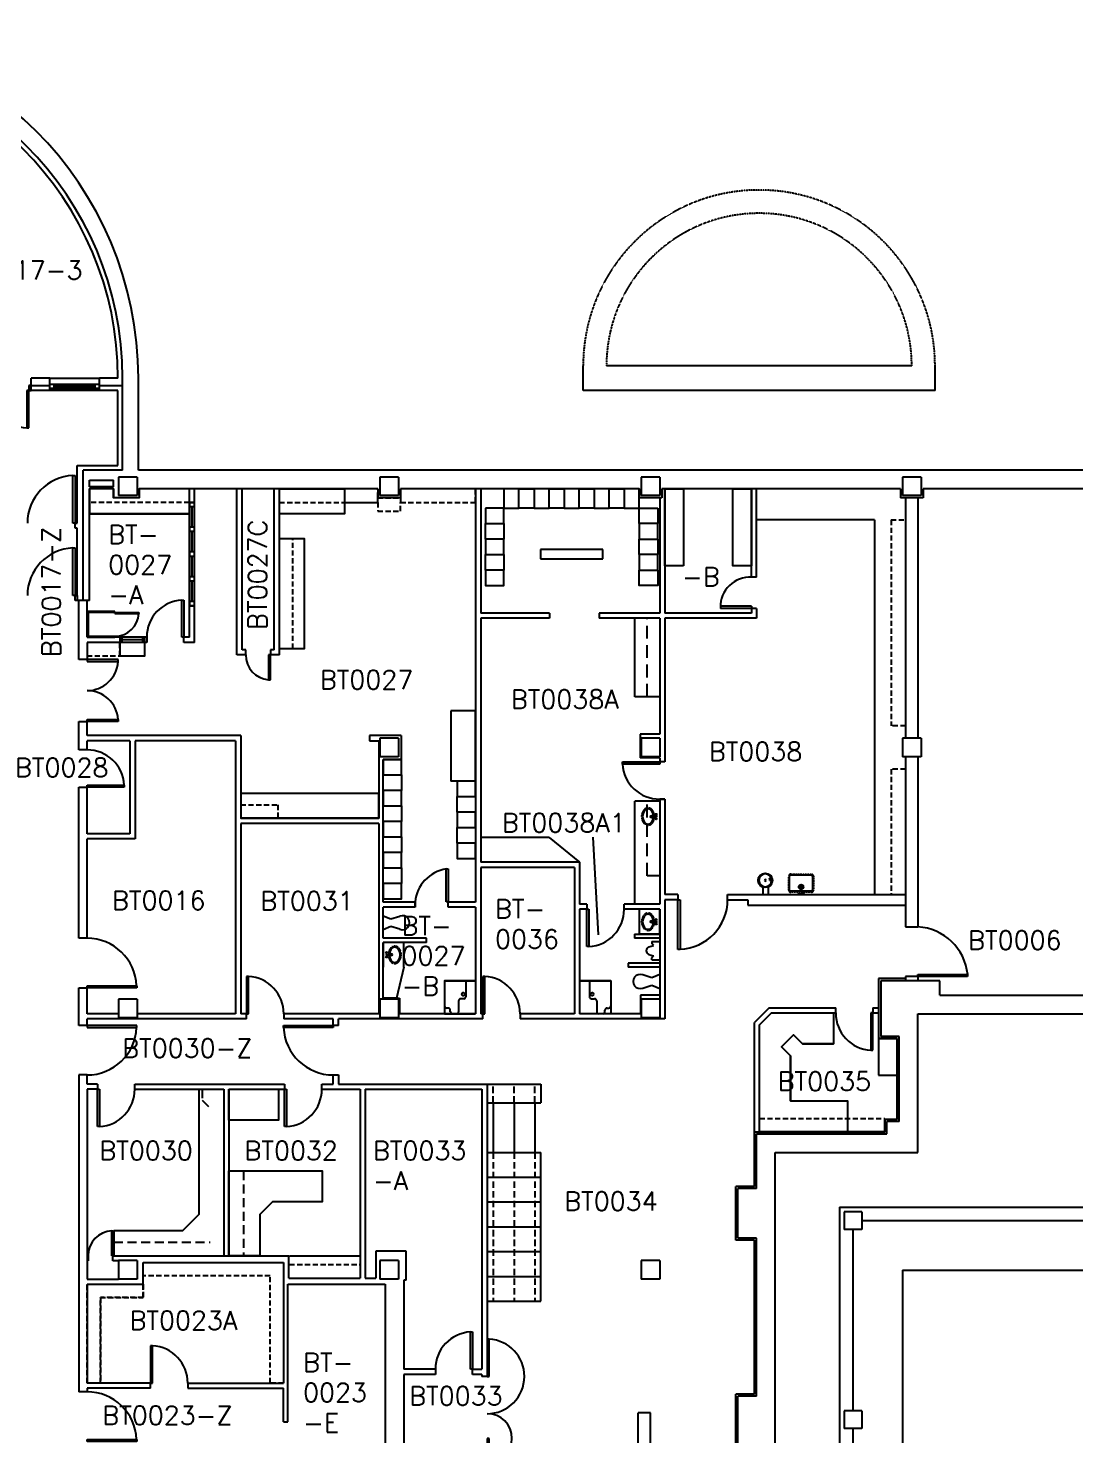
# Model space of a CAD drawing. Extents: x 2736 to 7299, y 18111 to 20264.
# Drawn here: x 5249 to 6261, y 18903 to 20264 of the extents above; entities that cross this region are included whole.
import ezdxf
from ezdxf.enums import TextEntityAlignment as Align

# ---------------------------------------------------------------- set-up
doc = ezdxf.new("R2010")
doc.units = 0
doc.header["$MEASUREMENT"] = 0
doc.linetypes.add('HIDDEN', pattern=[0.375, 0.25, -0.125])
doc.layers.get('0').update_dxf_attribs({"linetype": 'CONTINUOUS'})
for name, color, linetype in [('ARDOOR', 7, 'CONTINUOUS'), ('ARROOMNO', 4, 'CONTINUOUS'), ('ARWALL', 7, 'CONTINUOUS'), ('ARWINDOW', 7, 'CONTINUOUS'), ('COL', 14, 'CONTINUOUS'), ('EQUIP', 30, 'CONTINUOUS'), ('EXDOOR', 8, 'CONTINUOUS'), ('EXWALL', 8, 'CONTINUOUS'), ('MILL', 1, 'CONTINUOUS'), ('MPFIXTURE', 3, 'CONTINUOUS')]:
    doc.layers.add(name, color=color, linetype=linetype)
doc.styles.add('ROMANS', font='romans.shx', dxfattribs={"height": 18})

# ---------------------------------------------------------------- blocks, each defined once
blk = doc.blocks.new('COL2')
for p, q in [((-0.5, -0.5), (-0.5, 0.5)), ((-0.5, 0.5), (0.5, 0.5)), ((0.5, -0.5), (0.5, 0.5)), ((-0.5, -0.5), (0.5, -0.5))]:
    blk.add_line(p, q)
blk = doc.blocks.new('A$C65460253')
at = {"layer": 'ARDOOR'}
for p, q in [((2, 72), (0, 72)), ((0, 72), (0, 36)), ((2, 72), (0, 72)), ((0, 72), (0, 36)), ((2, 36), (2, 72)), ((0, 36), (2, 36))]:
    blk.add_line(p, q, dxfattribs=at)
for centre, start, end in [((0, 36.1), 359.9115, 86.8153), ((0, 36), 270, 0)]:
    blk.add_arc(centre, 36, start, end, dxfattribs=at)
blk = doc.blocks.new('A$C5D013421')
at = {"layer": 'ARDOOR'}
for p, q in [((0, 24), (0, 0)), ((2, 24), (0, 24)), ((0, 24), (0, 0)), ((2, 0), (2, 24)), ((0, 0), (2, 0)), ((0, 0), (2, 0))]:
    blk.add_line(p, q, dxfattribs=at)
for centre, start, end in [((0, 24), 0, 90), ((0, 23.9), 274.7798, 0.1993)]:
    blk.add_arc(centre, 24, start, end, dxfattribs=at)
blk = doc.blocks.new('A$C366807C2')
at = {"layer": 'EXDOOR'}
for p, q in [((44, 46), (46, 46)), ((44, 0), (44, 46)), ((46, 46), (46, 0)), ((46, 0), (44, 0))]:
    blk.add_line(p, q, dxfattribs=at)
blk.add_arc((46, 0), 46, 92.4919, 180.0542, dxfattribs=at)
blk = doc.blocks.new('A$C6A6C30FD')
at = {"layer": 'EXDOOR'}
for p, q in [((44, 46), (46, 46)), ((44, 0), (44, 46)), ((46, 46), (46, 0)), ((46, 0), (44, 0))]:
    blk.add_line(p, q, dxfattribs=at)
blk.add_arc((46, 0), 46, 92.4919, 180.0542, dxfattribs=at)
blk = doc.blocks.new('A$C3A755600')
at = {"layer": 'EXDOOR'}
for p, q in [((36, 36), (34, 36)), ((34, 36), (34, 0)), ((36, 0), (36, 36)), ((34, 0), (36, 0))]:
    blk.add_line(p, q, dxfattribs=at)
blk.add_arc((36, 35.9), 36, 179.9115, 266.8153, dxfattribs=at)
blk = doc.blocks.new('A$C14396BC9')
at = {"layer": 'ARDOOR'}
for p, q in [((0, 2), (48, 2)), ((0, 0), (0, 2)), ((48, 2), (48, 0)), ((48, 0), (0, 0))]:
    blk.add_line(p, q, dxfattribs=at)
blk.add_arc((0, 0), 48, 2.388, 90.0498, dxfattribs=at)
blk = doc.blocks.new('A$C31FD6427')
at = {"layer": 'ARDOOR'}
for p, q in [((2, 36), (0, 36)), ((0, 36), (0, 0)), ((2, 0), (2, 36)), ((0, 0), (2, 0))]:
    blk.add_line(p, q, dxfattribs=at)
blk.add_arc((0, 0.1), 36, 359.9115, 86.8153, dxfattribs=at)
blk = doc.blocks.new('A$C3D0D2B1B')
at = {"layer": 'ARDOOR'}
for p, q in [((34, 0), (34, 36)), ((34, 36), (36, 36)), ((36, 36), (36, 0)), ((36, 0), (34, 0))]:
    blk.add_line(p, q, dxfattribs=at)
blk.add_arc((36, 0.1), 36, 93.1847, 180.0885, dxfattribs=at)
blk = doc.blocks.new('A$C61DD3940')
at = {"layer": 'ARDOOR'}
for p, q in [((23, 0), (23, 24)), ((23, 24), (24, 24)), ((24, 24), (24, 0)), ((24, 0), (23, 0))]:
    blk.add_line(p, q, dxfattribs=at)
blk.add_arc((24, 0), 24, 92.388, 180.0498, dxfattribs=at)
blk = doc.blocks.new('A$C04CB1F00')
at = {"layer": 'ARDOOR'}
for p, q in [((0, 36), (2, 36)), ((0, 0), (0, 36)), ((2, 36), (2, 0)), ((2, 0), (0, 0))]:
    blk.add_line(p, q, dxfattribs=at)
blk.add_arc((0, 35.9), 36, 273.1847, 0.0885, dxfattribs=at)
blk = doc.blocks.new('A$C44137B34')
at = {"layer": 'ARDOOR'}
for p, q in [((0, 36), (2, 36)), ((0, 0), (0, 36)), ((2, 36), (2, 0)), ((2, 0), (0, 0))]:
    blk.add_line(p, q, dxfattribs=at)
blk.add_arc((0, 35.9), 36, 273.1847, 0.0885, dxfattribs=at)
blk = doc.blocks.new('A$C195937D8')
at = {"layer": 'ARDOOR'}
for p, q in [((48, 48), (0, 48)), ((0, 48), (0, 46)), ((0, 46), (48, 46)), ((48, 46), (48, 48))]:
    blk.add_line(p, q, dxfattribs=at)
blk.add_arc((0, 48), 48, 269.9502, 357.612, dxfattribs=at)
blk = doc.blocks.new('A$C0336393B')
at = {"layer": 'ARDOOR'}
for p, q in [((0, 46), (0, 48)), ((0, 48), (48, 48)), ((48, 46), (0, 46)), ((48, 48), (48, 46))]:
    blk.add_line(p, q, dxfattribs=at)
blk.add_arc((48, 48), 48, 182.388, 270.0498, dxfattribs=at)
blk = doc.blocks.new('A$C68C35797')
at = {"layer": 'ARDOOR'}
for p, q in [((2, 36), (0, 36)), ((0, 36), (0, 0)), ((2, 0), (2, 36)), ((0, 0), (2, 0))]:
    blk.add_line(p, q, dxfattribs=at)
blk.add_arc((0, 0.1), 36, 359.9115, 86.8153, dxfattribs=at)
blk = doc.blocks.new('A$C7C473E5E')
at = {"layer": 'ARDOOR'}
for p, q in [((0, 2), (48, 2)), ((0, 0), (0, 2)), ((48, 2), (48, 0)), ((48, 0), (0, 0))]:
    blk.add_line(p, q, dxfattribs=at)
blk.add_arc((0, 0), 48, 2.388, 90.0498, dxfattribs=at)
blk = doc.blocks.new('A$C1C9135C6')
at = {"layer": 'ARDOOR'}
for p, q in [((2, 36), (0, 36)), ((0, 36), (0, 0)), ((2, 0), (2, 36)), ((0, 0), (2, 0))]:
    blk.add_line(p, q, dxfattribs=at)
blk.add_arc((0, 0.1), 36, 359.9115, 86.8153, dxfattribs=at)
blk = doc.blocks.new('A$C2B31327D')
at = {"layer": 'ARDOOR'}
for p, q in [((30, 0), (30, 32)), ((30, 32), (32, 32)), ((32, 32), (32, 0)), ((32, 0), (30, 0))]:
    blk.add_line(p, q, dxfattribs=at)
blk.add_arc((35.8, -3.5), 36, 99.3149, 174.3803, dxfattribs=at)
blk = doc.blocks.new('A$C25DC302A')
at = {"layer": 'ARDOOR'}
for p, q in [((0, 36), (2, 36)), ((0, 0), (0, 36)), ((2, 36), (2, 0)), ((2, 0), (0, 0))]:
    blk.add_line(p, q, dxfattribs=at)
blk.add_arc((0, 35.9), 36, 273.1847, 0.0885, dxfattribs=at)
blk = doc.blocks.new('A$C237514A5')
at = {"layer": 'ARDOOR'}
for p, q in [((0, 48), (2, 48)), ((0, 0), (0, 48)), ((2, 48), (2, 0)), ((2, 0), (0, 0))]:
    blk.add_line(p, q, dxfattribs=at)
blk.add_arc((0, 48), 48, 272.388, 0.0498, dxfattribs=at)
blk = doc.blocks.new('A$C1ACE0A54')
at = {"layer": 'ARDOOR'}
for p, q in [((30, 2), (0, 2)), ((0, 2), (0, 0)), ((30, 2), (30, 0)), ((30, 0), (0, 0))]:
    blk.add_line(p, q, dxfattribs=at)
blk.add_arc((28.7, 1.5), 28.7, 87.4635, 180.9971, dxfattribs=at)
blk = doc.blocks.new('A$C482E7210')
at = {"layer": 'ARDOOR'}
for p, q in [((36, 36), (34, 36)), ((34, 36), (34, 0)), ((36, 0), (36, 36)), ((34, 0), (36, 0))]:
    blk.add_line(p, q, dxfattribs=at)
blk.add_arc((36, 35.9), 36, 179.9115, 266.8153, dxfattribs=at)
blk = doc.blocks.new('A$C7099089B')
at = {"layer": 'EXDOOR'}
for p, q in [((0, 2), (48, 2)), ((0, 0), (0, 2)), ((48, 2), (48, 0)), ((48, 0), (0, 0))]:
    blk.add_line(p, q, dxfattribs=at)
blk.add_arc((-3, -3.2), 51.3, 5.7928, 86.645, dxfattribs=at)
blk = doc.blocks.new('A$C4DE60C2B')
at = {"layer": 'ARDOOR'}
for p, q in [((0, 34), (0, 36)), ((0, 36), (36, 36)), ((36, 34), (0, 34)), ((36, 36), (36, 34))]:
    blk.add_line(p, q, dxfattribs=at)
blk.add_arc((35.9, 36), 36, 183.1847, 270.0885, dxfattribs=at)
blk = doc.blocks.new('A$C08AE1862')
at = {"layer": 'ARDOOR'}
for p, q in [((24, 24), (22, 24)), ((22, 24), (22, 0)), ((24, 0), (24, 24)), ((22, 0), (24, 0))]:
    blk.add_line(p, q, dxfattribs=at)
blk.add_arc((24, 23.9), 24, 179.8007, 265.2202, dxfattribs=at)
blk = doc.blocks.new('A$C11A86D14')
at = {"layer": 'ARDOOR'}
for p, q in [((34, 0), (34, 36)), ((34, 36), (36, 36)), ((36, 36), (36, 0)), ((36, 0), (34, 0))]:
    blk.add_line(p, q, dxfattribs=at)
blk.add_arc((36, 0.1), 36, 93.1847, 180.0885, dxfattribs=at)
blk = doc.blocks.new('A$C2BD33E03')
at = {"layer": 'ARDOOR'}
for p, q in [((30, 60), (0, 60)), ((0, 60), (0, 58)), ((0, 58), (30, 58)), ((30, 58), (30, 60)), ((0, 2), (30, 2)), ((0, 0), (0, 2)), ((30, 0), (0, 0)), ((30, 2), (30, 0))]:
    blk.add_line(p, q, dxfattribs=at)
for centre, start, end in [((0.1, 60), 269.8725, 356.1776), ((0.1, 0), 3.8224, 90.1275)]:
    blk.add_arc(centre, 30, start, end, dxfattribs=at)
blk = doc.blocks.new('A$C17E125EA')
at = {"layer": 'ARDOOR'}
for p, q in [((0, 2), (36, 2)), ((0, 0), (0, 2)), ((36, 0), (0, 0)), ((36, 2), (36, 0))]:
    blk.add_line(p, q, dxfattribs=at)
blk.add_arc((0.1, 0), 36, 3.1847, 90.0885, dxfattribs=at)

msp = doc.modelspace()

# ---------------------------------------------------------------- linework, layer by layer
for p, q in [((5305.6, 19300), (5297.6, 19300)), ((5305.6, 19252), (5297.6, 19252)), ((5305.6, 19243.2), (5305.6, 19252))]:
    msp.add_line(p, q)
at = {"layer": 'ARDOOR'}
for p, q in [((5859, 19518.7), (5864, 19518.7)), ((5622.6, 19419.2), (5622.6, 19414.2)), ((5305.6, 19252), (5300.6, 19252))]:
    msp.add_line(p, q, dxfattribs=at)
at = {"layer": 'ARROOMNO'}
msp.add_line((5794.3, 19481.8), (5799.4, 19387.4), dxfattribs=at)
at = {"layer": 'ARWALL'}
for p, q in [((5404.5, 19805.7), (5404.5, 19818.7)), ((5409.5, 19670.2), (5409.5, 19818.7)), ((5450.5, 19658.2), (5450.5, 19818.7)), ((5455.5, 19663.2), (5455.5, 19818.7)), ((5486.5, 19663.2), (5486.5, 19818.7)), ((5491.5, 19658.2), (5491.5, 19818.7)), ((5681.1, 19818.7), (5681.1, 19419.2)), ((5686.1, 19818.7), (5686.1, 19698.7)), ((5864, 19818.7), (5864, 19698.7)), ((5947.6, 19733.4), (5947.6, 19818.7)), ((5952.6, 19733.4), (5952.6, 19818.7)), ((5404.5, 19805.7), (5409.5, 19805.7)), ((5404.6, 19705.7), (5404.6, 19805.7)), ((5859, 19810.2), (5859, 19698.7)), ((5952.6, 19733.4), (5947.6, 19733.4)), ((5297.6, 19653.7), (5297.6, 19710.7)), ((5305.6, 19675.2), (5305.6, 19710.7)), ((5409.5, 19705.7), (5404.5, 19705.7)), ((5404.5, 19675.2), (5404.5, 19705.7)), ((5752.6, 19698.7), (5686.1, 19698.7)), ((5752.6, 19698.7), (5752.6, 19693.7)), ((5859, 19698.7), (5800.6, 19698.7)), ((5800.6, 19698.7), (5800.6, 19693.7)), ((5947.6, 19698.7), (5864, 19698.7)), ((5947.6, 19703.2), (5947.6, 19698.7)), ((5952.6, 19703.2), (5947.6, 19703.2)), ((5952.6, 19703.2), (5952.6, 19693.7)), ((5752.6, 19693.7), (5686.1, 19693.7)), ((5686.1, 19693.7), (5686.1, 19675.2)), ((5686.1, 19682.2), (5686.1, 19581.7)), ((5859, 19693.7), (5800.6, 19693.7)), ((5859, 19693.7), (5859, 19581.7)), ((5952.6, 19693.7), (5864, 19693.7)), ((5864, 19693.7), (5864, 19554.7)), ((5363.3, 19675.2), (5305.6, 19675.2)), ((5363.3, 19670.2), (5305.6, 19670.2)), ((5305.6, 19670.2), (5305.6, 19653.7)), ((5363.3, 19675.2), (5363.3, 19670.2)), ((5404.5, 19675.2), (5399.3, 19675.2)), ((5399.3, 19670.2), (5399.3, 19675.2)), ((5409.5, 19670.2), (5399.3, 19670.2)), ((5459, 19658.2), (5450.5, 19658.2)), ((5459, 19663.2), (5455.5, 19663.2)), ((5459, 19658.2), (5459, 19663.2)), ((5486.5, 19663.2), (5483, 19663.2)), ((5483, 19663.2), (5483, 19658.2)), ((5491.5, 19658.2), (5483, 19658.2)), ((5305.6, 19653.7), (5297.6, 19653.7)), ((5297.6, 19566.3), (5297.6, 19593.7)), ((5297.6, 19593.7), (5305.6, 19593.7)), ((5305.6, 19580.2), (5305.6, 19593.7)), ((5454.1, 19580.2), (5305.6, 19580.2)), ((5347.1, 19575.2), (5305.6, 19575.2)), ((5305.6, 19566.3), (5305.6, 19575.2)), ((5347.1, 19575.2), (5347.1, 19485.2)), ((5352.1, 19575.2), (5352.1, 19480.2)), ((5449.1, 19575.2), (5352.1, 19575.2)), ((5449.1, 19575.2), (5449.1, 19311.2)), ((5454.1, 19580.2), (5454.1, 19500.2)), ((5609, 19580.2), (5578.5, 19580.2)), ((5578.5, 19580.2), (5578.5, 19575.2)), ((5578.5, 19575.2), (5587.6, 19575.2)), ((5587.6, 19575.2), (5587.6, 19500.2)), ((5609, 19580.2), (5609, 19557.2)), ((5686.1, 19581.7), (5686.1, 19457.7)), ((5840, 19581.7), (5840, 19558.7)), ((5859, 19581.7), (5840, 19581.7)), ((5305.6, 19566.3), (5297.6, 19566.3)), ((5591.6, 19557.2), (5609, 19557.2)), ((5591.6, 19419.2), (5591.6, 19557.2)), ((5859, 19558.7), (5859, 19554.7)), ((5864, 19554.7), (5859, 19554.7)), ((5297.6, 19384.2), (5297.6, 19530.3)), ((5297.6, 19530.3), (5305.6, 19530.3)), ((5305.6, 19485.2), (5305.6, 19530.3)), ((5859, 19518.7), (5859, 19417.2)), ((5864, 19518.7), (5859, 19518.7)), ((5864, 19518.7), (5864, 19426.5)), ((5587.6, 19500.2), (5454.1, 19500.2)), ((5587.6, 19495.2), (5454.1, 19495.2)), ((5454.1, 19495.2), (5454.1, 19311.2)), ((5587.6, 19495.2), (5587.6, 19311.2)), ((5347.1, 19485.2), (5305.6, 19485.2)), ((5352.1, 19480.2), (5305.6, 19480.2)), ((5305.6, 19384.2), (5305.6, 19480.2)), ((5781.6, 19457.7), (5686.1, 19457.7)), ((5776.6, 19452.7), (5686.1, 19452.7)), ((5686.1, 19452.7), (5686.1, 19311.2)), ((5776.6, 19452.7), (5776.6, 19311.2)), ((5781.6, 19457.7), (5781.6, 19417.2)), ((5876.6, 19426.5), (5864, 19426.5)), ((5876.6, 19426.5), (5876.6, 19421.5)), ((5924.6, 19426.5), (6096.5, 19426.5)), ((5924.6, 19421.5), (5924.6, 19426.5)), ((5622.6, 19419.2), (5591.6, 19419.2)), ((5622.6, 19414.2), (5591.6, 19414.2)), ((5591.6, 19384.2), (5591.6, 19414.2)), ((5622.6, 19414.2), (5622.6, 19419.2)), ((5681.1, 19419.2), (5654.6, 19419.2)), ((5654.6, 19414.2), (5654.6, 19419.2)), ((5681.1, 19414.2), (5654.6, 19414.2)), ((5681.1, 19414.2), (5681.1, 19311.2)), ((5788.6, 19417.2), (5781.6, 19417.2)), ((5788.6, 19412.2), (5781.6, 19412.2)), ((5781.6, 19412.2), (5781.6, 19311.2)), ((5788.6, 19417.2), (5788.6, 19412.2)), ((5859, 19417.2), (5824.6, 19417.2)), ((5824.6, 19412.2), (5824.6, 19417.2)), ((5859, 19412.2), (5824.6, 19412.2)), ((5859, 19412.2), (5859, 19325.2)), ((5864, 19421.5), (5864, 19306.2)), ((5876.6, 19421.5), (5864, 19421.5)), ((5924.6, 19421.5), (5944.1, 19421.5)), ((5944.1, 19421.5), (5944.1, 19416.2)), ((5944.1, 19416.2), (6096.5, 19416.2)), ((5305.6, 19384.2), (5297.6, 19384.2)), ((5633.6, 19384.2), (5591.6, 19384.2)), ((5633.6, 19380.2), (5633.6, 19384.2)), ((5834.5, 19388.2), (5840.5, 19388.2)), ((5834.5, 19388.2), (5834.5, 19384.2)), ((5859, 19384.2), (5834.5, 19384.2)), ((5859, 19388.2), (5840.5, 19388.2)), ((5633.6, 19380.2), (5591.6, 19380.2)), ((5591.6, 19325.2), (5591.6, 19380.2)), ((5859, 19360.2), (5828.5, 19360.2)), ((5828.5, 19360.2), (5828.5, 19356.2)), ((5859, 19356.2), (5828.5, 19356.2)), ((5297.6, 19300), (5297.6, 19336.2)), ((5297.6, 19336.2), (5305.6, 19336.2)), ((5305.6, 19311.2), (5305.6, 19336.2)), ((5859, 19329.2), (5840.5, 19329.2)), ((5840.5, 19329.2), (5840.5, 19311.2)), ((5591.6, 19326.2), (5607.5, 19326.2)), ((5607.5, 19326.2), (5607.5, 19311.2)), ((5607.5, 19325.2), (5607.5, 19326.2)), ((5964.8, 19317), (5950.5, 19302.6)), ((5964.8, 19317), (6029, 19317)), ((6029, 19312), (6029, 19317)), ((6065, 19317), (6070.5, 19317)), ((6065, 19317), (6065, 19312)), ((5336, 19311.2), (5305.6, 19311.2)), ((5459.7, 19306.2), (5305.6, 19306.2)), ((5305.6, 19300), (5305.6, 19306.2)), ((5449.1, 19311.2), (5354, 19311.2)), ((5459.7, 19311.2), (5454.1, 19311.2)), ((5459.7, 19306.2), (5459.7, 19311.2)), ((5587.6, 19311.2), (5495.7, 19311.2)), ((5495.7, 19311.2), (5495.7, 19306.2)), ((5543.5, 19306.2), (5495.7, 19306.2)), ((5543.5, 19300), (5543.5, 19306.2)), ((5688.1, 19306.2), (5548.5, 19306.2)), ((5548.5, 19300), (5548.5, 19306.2)), ((5681.1, 19311.2), (5606.5, 19311.2)), ((5688.1, 19311.2), (5686.1, 19311.2)), ((5688.1, 19306.2), (5688.1, 19311.2)), ((5776.6, 19311.2), (5724.1, 19311.2)), ((5724.1, 19311.2), (5724.1, 19306.2)), ((5864, 19306.2), (5724.1, 19306.2)), ((5840.5, 19311.2), (5781.6, 19311.2)), ((5950.5, 19197), (5950.5, 19302.6)), ((5966.9, 19312), (5955.5, 19300.5)), ((5966.9, 19312), (6029, 19312)), ((6065, 19312), (6070.5, 19312)), ((5548.5, 19300), (5543.5, 19300)), ((5955.5, 19197), (5955.5, 19300.5)), ((5297.6, 19252), (5297.6, 18945.6)), ((5543.5, 19243.2), (5543.5, 19252)), ((5543.5, 19252), (5548.5, 19252)), ((5548.5, 19252), (5548.5, 19243.2)), ((5315.7, 19243.2), (5305.6, 19243.2)), ((5315.7, 19238.2), (5305.6, 19238.2)), ((5315.7, 19243.2), (5315.7, 19238.2)), ((5351.7, 19243.2), (5496.5, 19243.2)), ((5351.7, 19238.2), (5351.7, 19243.2)), ((5351.7, 19238.2), (5437.7, 19238.2)), ((5353.7, 19243.2), (5494.5, 19243.2)), ((5437.7, 19238.2), (5437.7, 19077.2)), ((5442.7, 19238.2), (5442.7, 19077.2)), ((5442.7, 19238.2), (5496.5, 19238.2)), ((5496.5, 19243.2), (5496.5, 19238.2)), ((5532.5, 19243.2), (5543.5, 19243.2)), ((5532.5, 19238.2), (5532.5, 19243.2)), ((5532.5, 19238.2), (5569.5, 19238.2)), ((5548.5, 19243.2), (5692.2, 19243.2)), ((5569.5, 19238.2), (5569.5, 19055.7)), ((5574.5, 19238.2), (5687.2, 19238.2)), ((5574.5, 19238.2), (5574.5, 19055.7)), ((5687.2, 19238.2), (5687.2, 18967.5)), ((5692.2, 19243.2), (5692.2, 18960.5)), ((5306.6, 19077.2), (5305.6, 19077.2)), ((5306.6, 19072.2), (5305.6, 19072.2)), ((5306.6, 19077.2), (5306.6, 19072.2)), ((5330.6, 19072.2), (5330.6, 19077.2)), ((5336, 19072.2), (5330.6, 19072.2)), ((5359.7, 19070.7), (5495.5, 19070.7)), ((5359.7, 19049.7), (5359.7, 19070.7)), ((5495.5, 19070.7), (5495.6, 18954.1)), ((5614, 19081.7), (5584.8, 19081.7)), ((5584.8, 19081.7), (5584.8, 19055.7)), ((5614, 19053.7), (5614, 19081.7)), ((5305.6, 19054.7), (5336, 19054.7)), ((5305.6, 19049.7), (5359.7, 19049.7)), ((5499.6, 19049.6), (5593.6, 19049.6)), ((5499.6, 18916.7), (5499.6, 19049.6)), ((5500.5, 19055.7), (5569.5, 19055.7)), ((5574.5, 19055.7), (5584.8, 19055.7)), ((5593.6, 19049.6), (5593.6, 18861.2)), ((5614, 19053.7), (5611.6, 19053.7)), ((5611.6, 19053.7), (5611.6, 18967.5)), ((5611.6, 19048.5), (5611.6, 18967.5)), ((5611.6, 18962.5), (5611.6, 18804)), ((5611.6, 18962.5), (5611.6, 18804)), ((5642.2, 18967.5), (5642.2, 18962.5)), ((5678.2, 18962.5), (5678.2, 18967.5)), ((5687.2, 18962.5), (5687.2, 18960.5)), ((5367, 18954.1), (5305.6, 18954.1)), ((5367, 18949.1), (5305.6, 18949.1)), ((5305.6, 18949.1), (5305.6, 18945.6)), ((5367, 18949.1), (5367, 18954.1)), ((5403, 18954.1), (5495.6, 18954.1)), ((5403, 18954.1), (5403, 18949.1)), ((5403, 18949.1), (5495.6, 18949.1)), ((5495.6, 18916.7), (5495.6, 18949.1)), ((5692.2, 18960.5), (5687.2, 18960.5)), ((5305.6, 18945.6), (5297.6, 18945.6)), ((5495.6, 18916.7), (5499.6, 18916.7))]:
    msp.add_line(p, q, dxfattribs=at)
at = {"layer": 'ARWALL', "linetype": 'CONTINUOUS'}
for p, q in [((5859, 19558.7), (5840, 19558.7)), ((5305.6, 19238.2), (5305.6, 19054.7)), ((5330.6, 19077.2), (5495, 19077.2)), ((5442.7, 19077.2), (5500.5, 19077.2)), ((5500.5, 19055.7), (5500.5, 19077.2)), ((5305.6, 19049.7), (5305.6, 18954.1)), ((5642.2, 18967.5), (5611.6, 18967.5)), ((5642.2, 18962.5), (5611.6, 18962.5)), ((5678.2, 18967.5), (5687.2, 18967.5)), ((5687.2, 18962.5), (5678.2, 18962.5))]:
    msp.add_line(p, q, dxfattribs=at)
at = {"layer": 'ARWINDOW', "linetype": 'CONTINUOUS'}
for p, q in [((5406.9, 19781.7), (5406.9, 19801.7)), ((5407.2, 19781.7), (5407.2, 19801.7)), ((5406.9, 19757.7), (5406.9, 19777.7)), ((5407.2, 19757.7), (5407.2, 19777.7)), ((5406.9, 19733.7), (5406.9, 19753.7)), ((5407.2, 19733.7), (5407.2, 19753.7)), ((5406.9, 19709.7), (5406.9, 19729.7)), ((5407.2, 19709.7), (5407.2, 19729.7))]:
    msp.add_line(p, q, dxfattribs=at)
at = {"layer": 'ARWINDOW'}
for p, q in [((5337.3, 19675.2), (5337.3, 19670.2)), ((5339.3, 19675.2), (5339.3, 19670.2)), ((5359.3, 19672.7), (5339.3, 19672.7)), ((5359.3, 19675.2), (5359.3, 19670.2)), ((5361.3, 19670.2), (5361.3, 19675.2))]:
    msp.add_line(p, q, dxfattribs=at)
at = {"layer": 'ARWINDOW', "linetype": 'CONTINUOUS'}
for points in [[(5409.5, 19801.7), (5409.5, 19805.7), (5404.6, 19805.7), (5404.6, 19801.7)], [(5409.5, 19777.7), (5409.5, 19781.7), (5404.6, 19781.7), (5404.6, 19777.7)], [(5409.5, 19777.7), (5409.5, 19781.7), (5404.6, 19781.7), (5404.6, 19777.7)], [(5409.5, 19753.7), (5409.5, 19757.7), (5404.6, 19757.7), (5404.6, 19753.7)], [(5409.5, 19753.7), (5409.5, 19757.7), (5404.6, 19757.7), (5404.6, 19753.7)], [(5409.5, 19729.7), (5409.5, 19733.7), (5404.6, 19733.7), (5404.6, 19729.7)], [(5409.5, 19729.7), (5409.5, 19733.7), (5404.6, 19733.7), (5404.6, 19729.7)], [(5409.5, 19705.7), (5409.5, 19709.7), (5404.6, 19709.7), (5404.6, 19705.7)]]:
    msp.add_lwpolyline(points, close=True, dxfattribs=at)
at = {"layer": 'EQUIP'}
for p, q in [((5692.2, 19243.2), (5744.2, 19243.2)), ((5692.2, 19243.2), (5692.2, 19225.2)), ((5744.2, 19243.2), (5744.2, 19225.2)), ((5692.2, 19225.2), (5744.2, 19225.2)), ((5698.2, 19225.2), (5698.2, 19177.2)), ((5718.2, 19225.2), (5718.2, 19177.2)), ((5738.2, 19225.2), (5738.2, 19177.2)), ((5692.2, 19177.2), (5692.2, 19033.2)), ((5692.2, 19177.2), (5744.2, 19177.2)), ((5744.2, 19033.2), (5744.2, 19177.2)), ((5692.2, 19153.2), (5744.2, 19153.2)), ((5692.2, 19129.2), (5744.2, 19129.2)), ((5692.2, 19105.2), (5744.2, 19105.2)), ((5692.2, 19081.2), (5744.2, 19081.2)), ((5692.2, 19057.2), (5744.2, 19057.2)), ((5692.2, 19033.2), (5744.2, 19033.2))]:
    msp.add_line(p, q, dxfattribs=at)
at = {"layer": 'EQUIP', "linetype": 'HIDDEN', "ltscale": 25}
for p, q in [((5698.2, 19225.2), (5698.2, 19243.2)), ((5718.2, 19225.2), (5718.2, 19243.2)), ((5738.2, 19225.2), (5738.2, 19243.2)), ((5698.2, 19177.2), (5698.2, 19033.2)), ((5718.2, 19177.2), (5718.2, 19033.2)), ((5738.2, 19177.2), (5738.2, 19033.2))]:
    msp.add_line(p, q, dxfattribs=at)
at = {"layer": 'EXDOOR'}
for p, q in [((5292, 19785.7), (5292, 19831.7)), ((5294, 19785.7), (5292, 19785.7)), ((5292, 19785.7), (5292, 19785.7)), ((5292, 19715.7), (5292, 19715.7))]:
    msp.add_line(p, q, dxfattribs=at)
at = {"layer": 'EXWALL'}
for p, q in [((5785, 19913.7), (5785, 19937.7)), ((6102.5, 19937.7), (5807.5, 19937.7)), ((6125, 19913.7), (6125, 19937.7)), ((5251.5, 19918.7), (5249.5, 19918.7)), ((5249.5, 19918.7), (5249.5, 19913.7)), ((5249.5, 19913.7), (5251.5, 19913.7)), ((5269.5, 19925.7), (5251.5, 19925.7)), ((5269.5, 19918.2), (5251.5, 19918.2)), ((5335.5, 19913.7), (5251.5, 19913.7)), ((5317.5, 19919.7), (5269.5, 19919.7)), ((5317.5, 19915.7), (5269.5, 19915.7)), ((5273.5, 19919.7), (5273.5, 19915.7)), ((5313.5, 19917.7), (5273.5, 19917.7)), ((5335.5, 19925.7), (5317.5, 19925.7)), ((5340, 19918.2), (5317.5, 19918.2)), ((5355.2, 19836.7), (5355.2, 19925.7)), ((5833, 19913.7), (5785, 19913.7)), ((6125, 19913.7), (5833, 19913.7)), ((5296, 19785.7), (5296, 19841.2)), ((5340, 19836.7), (5302, 19836.7)), ((5302, 19710.7), (5302, 19836.7)), ((6350, 19836.7), (5355.2, 19836.7)), ((5308, 19827.2), (5331.2, 19827.2)), ((5308, 19820.7), (5308, 19827.2)), ((5331.2, 19820.7), (5308, 19820.7)), ((5331.2, 19818.7), (5308, 19818.7)), ((5308, 19710.7), (5308, 19818.7)), ((5586.5, 19818.7), (5356, 19818.7)), ((5356, 19818.7), (5356, 19810.2)), ((5586.5, 19818.7), (5586.5, 19810.2)), ((5839, 19818.7), (5608.5, 19818.7)), ((5608.5, 19818.7), (5608.5, 19810.2)), ((5839, 19818.7), (5839, 19810.2)), ((6091.5, 19818.7), (5861, 19818.7)), ((5861, 19818.7), (5861, 19810.2)), ((6091.5, 19818.7), (6091.5, 19810.2)), ((6344, 19818.7), (6113.5, 19818.7)), ((6113.5, 19818.7), (6113.5, 19810.2)), ((5356, 19810.2), (5331.2, 19810.2)), ((5608.5, 19810.2), (5586.5, 19810.2)), ((5861, 19810.2), (5839, 19810.2)), ((6113.5, 19810.2), (6091.5, 19810.2)), ((6096.5, 19810.2), (6096.5, 19577.7)), ((6108.5, 19810.2), (6108.5, 19577.7)), ((5294, 19780.7), (5294, 19785.7)), ((5294, 19785.7), (5296, 19785.7)), ((5296, 19780.7), (5294, 19780.7)), ((5296, 19714.7), (5296, 19780.7)), ((5294, 19710.7), (5294, 19715.7)), ((5294, 19715.7), (5296, 19715.7)), ((5296, 19710.7), (5294, 19710.7)), ((5296, 19715.7), (5296, 19710.7)), ((5308, 19710.7), (5296, 19710.7)), ((6096.5, 19559.7), (6096.5, 19395.2)), ((6108.5, 19559.7), (6108.5, 19395.2)), ((6096.5, 19395.2), (6108.5, 19395.2)), ((6096.5, 19345.2), (6070.5, 19345.2)), ((6070.5, 19345.2), (6070.5, 19287.2)), ((6129.5, 19343.2), (6072.5, 19343.2)), ((6072.5, 19343.2), (6072.5, 19289.2)), ((6096.5, 19347.2), (6096.5, 19343.2)), ((6108.5, 19347.2), (6096.5, 19347.2)), ((6108.5, 19347.2), (6108.5, 19343.2)), ((6129.5, 19329.2), (6129.5, 19343.2)), ((6129.5, 19329.2), (6328, 19329.2)), ((6108.5, 19311.2), (6978.1, 19311.2)), ((6108.5, 19177), (6108.5, 19311.2)), ((6088.5, 19287.2), (6070.5, 19287.2)), ((6090.5, 19289.2), (6072.5, 19289.2)), ((6088.5, 19209), (6088.5, 19287.2)), ((6090.5, 19207), (6090.5, 19289.2)), ((6088.5, 19209), (6076.5, 19209)), ((6076.5, 19197), (6076.5, 19209)), ((6090.5, 19207), (6078.5, 19207)), ((6078.5, 19195), (6078.5, 19207)), ((5950.5, 19144.2), (5950.5, 19197)), ((5950.5, 19197), (6076.5, 19197)), ((5952.5, 19142.2), (5952.5, 19195)), ((5952.5, 19195), (6078.5, 19195)), ((5970.5, 18217.2), (5970.5, 19177)), ((5970.5, 19177), (6108.5, 19177)), ((5950.5, 19144.2), (5932.5, 19144.2)), ((5932.5, 19092.2), (5932.5, 19144.2)), ((5934.5, 19094.2), (5934.5, 19142.2)), ((5952.5, 19142.2), (5934.5, 19142.2)), ((6032.7, 19124.2), (6580.4, 19124.2)), ((6032.7, 19124.2), (6032.7, 18600.2)), ((6054.2, 19111.2), (6277.2, 19111.2)), ((6045.7, 19102.7), (6045.7, 18927.2)), ((5950.5, 19092.2), (5932.5, 19092.2)), ((5952.5, 19094.2), (5934.5, 19094.2)), ((5950.5, 18943.3), (5950.5, 19092.2)), ((5952.5, 18941.3), (5952.5, 19094.2)), ((6093.7, 19063.2), (6580.4, 19063.2)), ((6093.7, 19063.2), (6093.7, 18661.2)), ((5950.5, 18943.3), (5932.5, 18943.3)), ((5932.5, 18891.3), (5932.5, 18943.3)), ((5934.5, 18893.3), (5934.5, 18941.3)), ((5952.5, 18941.3), (5934.5, 18941.3)), ((5838, 18610), (5838, 18925.3)), ((5850, 18925.3), (5838, 18925.3)), ((5850, 18741.9), (5850, 18925.3)), ((6045.7, 18910.2), (6045.7, 18814.2))]:
    msp.add_line(p, q, dxfattribs=at)
at = {"layer": 'EXWALL', "linetype": 'CONTINUOUS'}
for p, q in [((5251.5, 19913.7), (5251.5, 19925.7)), ((5269.5, 19925.7), (5317.5, 19925.7)), ((5269.5, 19913.7), (5269.5, 19925.7)), ((5313.5, 19915.7), (5313.5, 19919.7)), ((5317.5, 19913.7), (5317.5, 19925.7)), ((5335.5, 19841.2), (5335.5, 19913.7)), ((5340, 19836.7), (5340, 19925.7)), ((5296, 19841.2), (5335.5, 19841.2)), ((5331.2, 19820.7), (5331.2, 19827.2)), ((5331.2, 19818.7), (5331.2, 19810.2))]:
    msp.add_line(p, q, dxfattribs=at)
for centre, radius in [((5016.7, 19925.7), 338.5), ((5022, 19925.7), 318), ((5022, 19925.7), 313.5)]:
    msp.add_arc(centre, radius, 0, 180, dxfattribs=at)
at = {"layer": 'EXWALL', "linetype": 'HIDDEN'}
for radius in [170, 147.5]:
    msp.add_arc((5955, 19937.7), radius, 0, 180, dxfattribs=at)
at = {"layer": 'MILL'}
for p, q in [((5952.6, 19788.7), (5952.6, 19818.7)), ((5404.5, 19794.7), (5308, 19794.7)), ((6066.5, 19788.7), (5952.6, 19788.7)), ((6066.5, 19788.7), (6066.5, 19547.7)), ((5305.6, 19700.2), (5305.6, 19675.2)), ((5332.6, 19700.2), (5305.6, 19700.2)), ((5306.6, 19699.2), (5306.6, 19676.2)), ((5332.6, 19699.2), (5306.6, 19699.2)), ((5332.6, 19698.2), (5332.6, 19700.2)), ((5332.6, 19699.2), (5355.6, 19699.2)), ((5332.6, 19698.2), (5355.6, 19698.2)), ((5355.6, 19699.2), (5355.6, 19698.2)), ((5305.6, 19675.2), (5332.6, 19675.2)), ((5306.6, 19676.2), (5332.6, 19676.2)), ((5332.6, 19675.2), (5332.6, 19676.2)), ((5657.1, 19604.2), (5657.1, 19536.2)), ((5681.1, 19604.2), (5657.1, 19604.2)), ((5681.1, 19524.2), (5681.1, 19604.2)), ((6066.5, 19547.7), (6066.5, 19426.5)), ((5681.1, 19536.2), (5657.1, 19536.2)), ((5587.6, 19524.2), (5454.1, 19524.2)), ((6066.5, 19426.4), (6096.5, 19426.4)), ((5859, 19388.2), (5859, 19412.2)), ((5591.6, 19380.2), (5591.6, 19356.2)), ((5591.6, 19326.2), (5591.6, 19356.2)), ((5611.6, 19356.2), (5604.5, 19326.2)), ((5604.5, 19326.2), (5591.6, 19326.2)), ((6027, 19312), (6027, 19282)), ((5988.1, 19290.7), (5996.9, 19282)), ((6070.5, 19287.2), (6088.5, 19287.2)), ((6070.5, 19287.2), (6070.5, 19251.9)), ((6088.5, 19287.2), (6088.5, 19251.9)), ((5976.7, 19279.3), (5985.5, 19270.5)), ((5996.9, 19282), (6027, 19282)), ((5985.5, 19227), (5985.5, 19270.5)), ((6070.5, 19251.9), (6088.5, 19251.9)), ((5985.5, 19227), (6040.5, 19227)), ((6040.5, 19227), (6040.5, 19197))]:
    msp.add_line(p, q, dxfattribs=at)
at = {"layer": 'MILL', "linetype": 'HIDDEN', "ltscale": 20}
for p, q in [((5404.5, 19805.7), (5308, 19805.7)), ((6082.5, 19788.7), (6096.5, 19788.7)), ((6082.5, 19788.7), (6082.5, 19589.7)), ((5504.5, 19664.2), (5504.5, 19770.7)), ((6096.5, 19589.7), (6082.5, 19589.7)), ((6096.5, 19547.7), (6082.5, 19547.7)), ((6082.5, 19547.7), (6082.5, 19426.5)), ((5955.5, 19210), (6076.5, 19210)), ((6076.5, 19210), (6076.5, 19197)), ((5501.2, 19068.7), (5569.5, 19068.7))]:
    msp.add_line(p, q, dxfattribs=at)
at = {"layer": 'MILL', "linetype": 'CONTINUOUS'}
for p, q in [((5803.9, 19760.2), (5743.9, 19760.2)), ((5743.9, 19760.2), (5743.9, 19751.2)), ((5743.9, 19751.2), (5803.9, 19751.2)), ((5803.9, 19751.2), (5803.9, 19760.2)), ((5835, 19617.7), (5835, 19693.7)), ((5859, 19617.7), (5835, 19617.7)), ((5859, 19516.7), (5835, 19516.7)), ((5835, 19417.2), (5835, 19516.7)), ((5752, 19481.7), (5686.1, 19481.7)), ((5752, 19481.7), (5781.6, 19457.7)), ((5859, 19444.7), (5847, 19444.7)), ((5859, 19412.2), (5839, 19412.2)), ((5839, 19412.2), (5839, 19388.2)), ((5839, 19388.2), (5859, 19388.2)), ((5611.6, 19380.2), (5591.6, 19380.2)), ((5611.6, 19356.2), (5611.6, 19380.2)), ((5501.2, 19077.2), (5569.5, 19077.2))]:
    msp.add_line(p, q, dxfattribs=at)
at = {"layer": 'MILL', "linetype": 'HIDDEN', "ltscale": 50}
for p, q in [((5847, 19617.7), (5847, 19693.7)), ((5847, 19444.7), (5847, 19516.7))]:
    msp.add_line(p, q, dxfattribs=at)
at = {"layer": 'MILL', "linetype": 'HIDDEN', "ltscale": 35}
for p, q in [((5416.7, 19238.2), (5416.7, 19227.6)), ((5416.7, 19227.6), (5424.7, 19219.6)), ((5456.7, 19159.2), (5456.7, 19077.2)), ((5331.6, 19090.2), (5424.7, 19090.2))]:
    msp.add_line(p, q, dxfattribs=at)
at = {"layer": 'MILL'}
for points in [[(5308, 19794.7), (5404.5, 19794.7), (5404.5, 19818.7), (5356, 19818.7), (5356, 19810.2), (5331.2, 19810.2), (5331.2, 19818.7), (5308, 19818.7), (5308, 19794.7)], [(5491.5, 19818.7), (5554.5, 19818.7), (5554.5, 19794.7), (5491.5, 19794.7), (5491.5, 19818.7)], [(5708.5, 19818.7), (5708.5, 19800.2), (5723, 19800.2), (5723, 19818.7), (5708.5, 19818.7)], [(5737.5, 19818.7), (5737.5, 19800.2), (5723, 19800.2), (5723, 19818.7), (5737.5, 19818.7)], [(5737.5, 19818.7), (5737.5, 19800.2), (5752, 19800.2), (5752, 19818.7), (5737.5, 19818.7)], [(5766.5, 19818.7), (5766.5, 19800.2), (5752, 19800.2), (5752, 19818.7), (5766.5, 19818.7)], [(5766.5, 19818.7), (5766.5, 19800.2), (5781, 19800.2), (5781, 19818.7), (5766.5, 19818.7)], [(5795.5, 19818.7), (5795.5, 19800.2), (5781, 19800.2), (5781, 19818.7), (5795.5, 19818.7)], [(5795.5, 19818.7), (5795.5, 19800.2), (5810, 19800.2), (5810, 19818.7), (5795.5, 19818.7)], [(5824.5, 19818.7), (5824.5, 19800.2), (5810, 19800.2), (5810, 19818.7), (5824.5, 19818.7)], [(5824.5, 19818.7), (5824.5, 19800.2), (5839, 19800.2), (5839, 19818.7), (5824.5, 19818.7)], [(5882, 19744.4), (5864, 19744.4), (5864, 19818.7), (5882, 19818.7), (5882, 19744.4)], [(5947.6, 19744.4), (5929.6, 19744.4), (5929.6, 19818.7), (5947.6, 19818.7), (5947.6, 19744.4)], [(5491.5, 19770.7), (5515.5, 19770.7), (5515.5, 19664.2), (5491.5, 19664.2), (5491.5, 19770.7)], [(5361.3, 19670.2), (5337.3, 19670.2), (5337.3, 19657.2), (5361.3, 19657.2), (5361.3, 19670.2)], [(5587.6, 19524.2), (5454.1, 19524.2), (5454.1, 19500.2), (5587.6, 19500.2), (5587.6, 19524.2)], [(6027, 19312), (6027, 19282), (5996.9, 19282), (5988.1, 19290.7), (5976.7, 19279.3), (5985.5, 19270.5), (5985.5, 19227), (6040.5, 19227), (6040.5, 19197), (6076.5, 19197), (5955.5, 19197), (5955.5, 19300.5), (5966.9, 19312), (6027, 19312), (6027, 19282), (5996.9, 19282)], [(5413.7, 19238.2), (5413.7, 19238.2), (5413.7, 19117.2), (5397.7, 19101.2), (5331.6, 19101.2), (5331.6, 19077.2), (5331.6, 19077.2)], [(5442.7, 19159.2), (5532.7, 19159.2), (5532.7, 19129.2), (5484.7, 19129.2), (5472.7, 19117.2), (5472.7, 19077.2), (5442.7, 19077.2), (5442.7, 19077.2), (5442.7, 19159.2)]]:
    msp.add_lwpolyline(points, dxfattribs=at)
at = {"layer": 'MILL', "linetype": 'HIDDEN', "ltscale": 20}
for points in [[(5491.5, 19805.7), (5586.5, 19805.7), (5586.5, 19797.2), (5608.5, 19797.2), (5608.5, 19805.7), (5681.1, 19805.7), (5681.1, 19818.7), (5608.5, 19818.7), (5608.5, 19810.2), (5586.5, 19810.2), (5586.5, 19818.7), (5554.5, 19818.7), (5554.5, 19805.7), (5586.5, 19805.7), (5586.5, 19810.2), (5608.5, 19810.2), (5608.5, 19805.7)], [(5305.6, 19670.2), (5305.6, 19657.2), (5337.3, 19657.2), (5337.3, 19670.2), (5305.6, 19670.2)], [(5454.1, 19513.2), (5490.1, 19513.2), (5490.1, 19500.2)], [(5318.6, 18954.1), (5305.6, 18954.1), (5305.6, 19049.7), (5359.7, 19049.7), (5359.7, 19036.7), (5318.6, 19036.7), (5318.6, 18954.1), (5318.6, 19036.7), (5359.7, 19036.7), (5359.7, 19070.7), (5495.5, 19070.7), (5495.6, 18954.1), (5482.6, 18954.1), (5482.5, 19057.7), (5359.7, 19057.7)]]:
    msp.add_lwpolyline(points, dxfattribs=at)
at = {"layer": 'MILL', "linetype": 'CONTINUOUS'}
for points in [[(5690.5, 19800.2), (5690.5, 19785.2), (5708.5, 19785.2), (5708.5, 19800.2)], [(5857, 19800.2), (5857, 19785.2), (5839, 19785.2), (5839, 19800.2)], [(5690.5, 19770.2), (5690.5, 19785.2), (5708.5, 19785.2), (5708.5, 19770.2)], [(5857, 19770.2), (5857, 19785.2), (5839, 19785.2), (5839, 19770.2)], [(5690.5, 19770.2), (5690.5, 19755.2), (5708.5, 19755.2), (5708.5, 19770.2)], [(5857, 19770.2), (5857, 19755.2), (5839, 19755.2), (5839, 19770.2)], [(5690.5, 19740.2), (5690.5, 19755.2), (5708.5, 19755.2), (5708.5, 19740.2)], [(5857, 19740.2), (5857, 19755.2), (5839, 19755.2), (5839, 19740.2)], [(5690.5, 19740.2), (5690.5, 19725.2), (5708.5, 19725.2), (5708.5, 19740.2)], [(5857, 19740.2), (5857, 19725.2), (5839, 19725.2), (5839, 19740.2)], [(5591.6, 19557.2), (5591.6, 19542.2), (5609.6, 19542.2), (5609.6, 19557.2)], [(5591.6, 19527.2), (5591.6, 19542.2), (5609.6, 19542.2), (5609.6, 19527.2)], [(5663.1, 19536.2), (5663.1, 19521.2), (5681.1, 19521.2), (5681.1, 19536.2)], [(5591.6, 19527.2), (5591.6, 19512.2), (5609.6, 19512.2), (5609.6, 19527.2)], [(5663.1, 19506.2), (5663.1, 19521.2), (5681.1, 19521.2), (5681.1, 19506.2)], [(5591.6, 19497.2), (5591.6, 19512.2), (5609.6, 19512.2), (5609.6, 19497.2)], [(5663.1, 19506.2), (5663.1, 19491.2), (5681.1, 19491.2), (5681.1, 19506.2)], [(5591.6, 19497.2), (5591.6, 19482.2), (5609.6, 19482.2), (5609.6, 19497.2)], [(5591.6, 19467.2), (5591.6, 19482.2), (5609.6, 19482.2), (5609.6, 19467.2)], [(5663.1, 19476.2), (5663.1, 19491.2), (5681.1, 19491.2), (5681.1, 19476.2)], [(5591.6, 19467.2), (5591.6, 19452.2), (5609.6, 19452.2), (5609.6, 19467.2)], [(5663.1, 19476.2), (5663.1, 19461.2), (5681.1, 19461.2), (5681.1, 19476.2)], [(5591.6, 19437.2), (5591.6, 19452.2), (5609.6, 19452.2), (5609.6, 19437.2)], [(5591.6, 19437.2), (5591.6, 19422.2), (5609.6, 19422.2), (5609.6, 19437.2)], [(5442.7, 19238.2), (5490.7, 19238.2), (5490.7, 19208.2), (5442.7, 19208.2)]]:
    msp.add_lwpolyline(points, close=True, dxfattribs=at)
at = {"layer": 'MILL'}
msp.add_arc((5332.6, 19699.2), 23, 270, 357.7094, dxfattribs=at)
at = {"layer": 'MPFIXTURE', "linetype": 'CONTINUOUS'}
for p, q in [((5849.9, 19501.9), (5851, 19501.9)), ((5851.3, 19502.2), (5851.3, 19503.3)), ((5851.3, 19501.6), (5851.3, 19500.5)), ((5851.6, 19501.9), (5852.7, 19501.9)), ((5965.1, 19442.2), (5965.2, 19440.2)), ((5965.2, 19442), (5965.1, 19442.2)), ((5965.1, 19442.2), (5965.2, 19440.2)), ((5965.1, 19442.2), (5965.3, 19440.4)), ((5965.2, 19442), (5965.1, 19442.2)), ((5965.1, 19442.2), (5965.2, 19440.2)), ((5965.1, 19442.2), (5965.3, 19440.4)), ((5965.2, 19442), (5965.1, 19442.2)), ((5965.1, 19442.2), (5965.2, 19440.2)), ((5965.1, 19442.2), (5965.3, 19440.4)), ((5965.2, 19442), (5965.1, 19442.2)), ((5965.1, 19442.2), (5965.2, 19440.2)), ((5984.5, 19430.7), (5984.5, 19444.2)), ((5985.6, 19445.4), (6005.6, 19445.4)), ((6006.7, 19444.2), (6006.7, 19430.7)), ((5958.6, 19433.7), (5958.6, 19426)), ((5964, 19426), (5964, 19433.8)), ((6005.6, 19429.6), (5985.6, 19429.6)), ((5995.1, 19433.8), (5993.1, 19433.8)), ((5995.6, 19436.3), (5995.6, 19434.3)), ((5995.6, 19433.3), (5995.6, 19431.3)), ((5996.1, 19433.8), (5998.1, 19433.8)), ((5591.6, 19406), (5599.2, 19402.9)), ((5599.2, 19402.9), (5607.9, 19405.5)), ((5849.9, 19400.2), (5851, 19400.2)), ((5851.3, 19400.5), (5851.3, 19401.6)), ((5851.3, 19399.9), (5851.3, 19398.8)), ((5851.6, 19400.2), (5852.7, 19400.2)), ((5599.2, 19395.6), (5591.6, 19392.4)), ((5607.9, 19392.9), (5599.2, 19395.6)), ((5599.3, 19368.5), (5599.3, 19369.6)), ((5848.4, 19375.9), (5853, 19377.2)), ((5851.5, 19381.2), (5851.5, 19379.2)), ((5853, 19377.2), (5851.5, 19379.2)), ((5599, 19368.2), (5597.9, 19368.2)), ((5599.3, 19367.9), (5599.3, 19366.8)), ((5600.7, 19368.2), (5599.6, 19368.2)), ((5848.4, 19368.5), (5853, 19367.2)), ((5853, 19367.2), (5851.5, 19365.2)), ((5851.5, 19363.2), (5851.5, 19365.2)), ((5851.5, 19363.2), (5859, 19363.2)), ((5671.6, 19343.2), (5671.6, 19327.7)), ((5791.1, 19343.2), (5791.1, 19327.7)), ((5851.3, 19346.1), (5842.6, 19348.7)), ((5859, 19349.2), (5851.3, 19346.1)), ((5842.6, 19336.1), (5851.3, 19338.8)), ((5851.3, 19338.8), (5859, 19335.6)), ((5654.6, 19316.7), (5652.9, 19316.7)), ((5656.6, 19313), (5656.6, 19314.7)), ((5664.6, 19323.7), (5664.6, 19313.2)), ((5669.6, 19325.7), (5666.6, 19325.7)), ((5793.1, 19325.7), (5796.1, 19325.7)), ((5798.1, 19323.7), (5798.1, 19313.2)), ((5806.1, 19313), (5806.1, 19314.7)), ((5808.1, 19316.7), (5809.8, 19316.7))]:
    msp.add_line(p, q, dxfattribs=at)
at = {"layer": 'MPFIXTURE', "linetype": 'HIDDEN'}
for p, q in [((5983.6, 19430.7), (5983.6, 19444.2)), ((5985.6, 19446.2), (6005.6, 19446.2)), ((6007.6, 19444.2), (6007.6, 19430.7)), ((6005.6, 19428.7), (5985.6, 19428.7))]:
    msp.add_line(p, q, dxfattribs=at)
at = {"layer": 'MPFIXTURE'}
msp.add_line((5851.5, 19381.2), (5859, 19381.2), dxfattribs=at)
for points in [[(5681.1, 19343.2), (5651.1, 19343.2), (5651.1, 19311.2), (5681.1, 19311.2)], [(5651.1, 19343.2), (5681.1, 19343.2), (5681.1, 19311.2)], [(5781.6, 19343.2), (5811.6, 19343.2), (5811.6, 19311.2), (5781.6, 19311.2)], [(5811.6, 19343.2), (5781.6, 19343.2), (5781.6, 19311.2)]]:
    msp.add_lwpolyline(points, dxfattribs=at)
at = {"layer": 'MPFIXTURE', "linetype": 'CONTINUOUS'}
for centre, radius in [((5851.3, 19501.9), 1.12), ((5851.3, 19501.9), 0.875), ((5855.4, 19503.9), 0.75), ((5855.4, 19499.9), 0.75), ((5855.4, 19501.9), 0.5), ((5961, 19440.2), 7), ((5993.6, 19427.1), 0.75), ((5995.6, 19433.8), 2.25), ((5995.6, 19433.8), 1.75), ((5995.6, 19427.1), 0.5), ((5997.6, 19427.1), 0.75), ((5851.3, 19400.2), 1.12), ((5851.3, 19400.2), 0.875), ((5855.4, 19402.2), 0.75), ((5855.4, 19398.2), 0.75), ((5855.4, 19400.2), 0.5), ((5595.2, 19370.2), 0.75), ((5599.3, 19368.2), 1.12), ((5599.3, 19368.2), 0.875), ((5595.2, 19366.2), 0.75), ((5595.2, 19368.2), 0.5), ((5669.1, 19330.2), 1.5), ((5793.6, 19330.2), 1.5)]:
    msp.add_circle(centre, radius, dxfattribs=at)
for centre, radius, start, end in [((5961, 19440.2), 6.21, 0, 180), ((5961, 19440.2), 6.21, 180, 0), ((5961, 19440.2), 0.773, 0, 180), ((5961, 19440.2), 0.773, 180, 0), ((5965.7, 19441.2), 1.16, 246.6192, 123.3068), ((5965.7, 19441.2), 1.16, 246.6192, 123.3068), ((5965.7, 19441.2), 1.16, 246.6192, 123.3068), ((5965.7, 19441.2), 0.913, 246.6192, 123.3068), ((5965.7, 19441.2), 0.913, 246.6192, 123.3068), ((5965.7, 19441.2), 0.913, 246.6192, 123.3068), ((5965.7, 19441.2), 0.913, 246.6192, 123.3068), ((5965.7, 19441.2), 0.161, 0, 180), ((5965.7, 19441.2), 0.161, 180, 0), ((5985.6, 19444.2), 1.13, 89.9992, 179.9992), ((6005.6, 19444.2), 1.12, 0, 90), ((5985.6, 19430.7), 1.12, 179.999, 269.999), ((6005.6, 19430.7), 1.12, 270.0008, 0.0008), ((5610.5, 19399.2), 6.81, 247.6869, 112.3113), ((5850, 19372.2), 4.03, 113.6859, 246.3122), ((5840, 19342.4), 6.81, 67.6887, 292.3131), ((5653.1, 19318.7), 2, 180, 271.9533), ((5654.6, 19314.7), 2, 360, 90), ((5666.6, 19323.7), 2, 90, 180), ((5669.6, 19327.7), 2, 270, 360), ((5793.1, 19327.7), 2, 180, 270), ((5796.1, 19323.7), 2, 0, 90), ((5808.1, 19314.7), 2, 90, 180), ((5809.6, 19318.7), 2, 268.0467, 0), ((5658.6, 19313.2), 2, 174.8724, 262.3421), ((5662.6, 19313.2), 2, 270, 360), ((5800.1, 19313.2), 2, 180, 270), ((5804.1, 19313.2), 2, 277.6579, 5.1276)]:
    msp.add_arc(centre, radius, start, end, dxfattribs=at)
at = {"layer": 'MPFIXTURE', "linetype": 'HIDDEN'}
for centre, start, end in [((5985.6, 19444.2), 89.9996, 179.9996), ((6005.6, 19444.2), 0, 90), ((5985.6, 19430.7), 179.9995, 269.9995), ((6005.6, 19430.7), 270.0004, 0.0004)]:
    msp.add_arc(centre, 2, start, end, dxfattribs=at)
for centre, major_axis in [((5847.7, 19501.9), (0, 8.34)), ((5847.7, 19400.2), (0, 8.34)), ((5602.9, 19368.2), (0, -8.34))]:
    msp.add_ellipse(centre, major_axis=major_axis, ratio=0.745318, start_param=0, end_param=6.283175, dxfattribs=at)
at = {"layer": 'MPFIXTURE', "linetype": 'CONTINUOUS'}
for centre, major_axis in [((5847.7, 19501.9), (0, 7.34)), ((5847.7, 19400.2), (0, 7.34)), ((5602.9, 19368.2), (0, -7.34))]:
    msp.add_ellipse(centre, major_axis=major_axis, ratio=0.710638, start_param=0, end_param=6.283175, dxfattribs=at)
for p in [(5851.3, 19501.9), (5995.6, 19433.8), (5851.3, 19400.2), (5599.3, 19368.2)]:
    msp.add_point(p, dxfattribs=at)

# ---------------------------------------------------------------- block references
at = {"layer": 'ARDOOR'}
for name, p in [('A$C1ACE0A54', (5917.6, 19703.2)), ('A$C11A86D14', (5363.3, 19675.2)), ('A$C08AE1862', (5459, 19634.2)), ('A$C2BD33E03', (5305.6, 19593.7)), ('A$C17E125EA', (5305.6, 19530.3)), ('A$C4DE60C2B', (5823, 19518.7)), ('A$C2B31327D', (5622.6, 19419.3)), ('A$C25DC302A', (5788.6, 19376.2)), ('A$C237514A5', (5876.6, 19373.5)), ('A$C7C473E5E', (5305.6, 19336.2)), ('A$C68C35797', (5459.7, 19311.2)), ('A$C1C9135C6', (5688.1, 19311.2)), ('A$C482E7210', (6029, 19276)), ('A$C195937D8', (5305.6, 19252)), ('A$C0336393B', (5495.5, 19252)), ('A$C04CB1F00', (5315.7, 19202.2)), ('A$C44137B34', (5496.5, 19202.2)), ('A$C61DD3940', (5306.6, 19077.2)), ('A$C3D0D2B1B', (5642.2, 18967.5)), ('A$C31FD6427', (5367, 18954.1)), ('A$C65460253', (5692.2, 18924.5)), ('A$C14396BC9', (5305.6, 18897.6)), ('A$C5D013421', (5692.2, 18876.5))]:
    msp.add_blockref(name, p, dxfattribs=at)
at = {"layer": 'COL', "rotation": 180}
for p, xscale, yscale, zscale in [((5345, 19821.2), 18, 18, 18), ((5597.5, 19821.2), 18, 18, 18), ((5850, 19821.2), 18, 18, 18), ((6102.5, 19821.2), 18, 18, 18), ((5597.5, 19568.7), 18, 18, 18), ((5850, 19568.7), 18, 18, 18), ((6102.5, 19568.7), 18, 18, 18), ((5345, 19316.2), 18, 18, 18), ((5597.5, 19316.2), 18, 18, 18), ((5850, 19316.2), 18, 18, 18), ((6045.7, 19111.2), 17, 17, 16), ((5345, 19063.7), 18, 18, 18), ((5597.5, 19063.7), 18, 18, 18), ((5850, 19063.7), 18, 18, 18), ((6045.7, 18918.7), 17, 17, 16)]:
    msp.add_blockref('COL2', p, dxfattribs=dict(at, xscale=xscale, yscale=yscale, zscale=zscale))
at = {"layer": 'EXDOOR'}
for name, p in [('A$C3A755600', (5213.5, 19877.7)), ('A$C366807C2', (5248, 19785.7)), ('A$C6A6C30FD', (5248, 19715.7)), ('A$C7099089B', (6108.5, 19347.2))]:
    msp.add_blockref(name, p, dxfattribs=at)

# ---------------------------------------------------------------- texts
at = {"layer": 'ARROOMNO', "style": 'ROMANS'}
for s, p in [('BT0017-3', (5238.3, 20021.3)), ('-B', (5898.7, 19724.8)), ('BT0027', (5575.7, 19625.2)), ('BT0038', (5951.6, 19555.8)), ('BT0016', (5374.9, 19411.8)), ('BT0031', (5518.2, 19411.3)), ('BT0006', (6202.1, 19373.3)), ('BT0030-Z', (5402.5, 19268.9)), ('BT0035', (6018.1, 19236.9)), ('BT0023A', (5398.7, 19005.7)), ('BT0023-Z', (5383.2, 18913.9))]:
    msp.add_text(s, height=18, dxfattribs=at).set_placement(p, align=Align.CENTER)
msp.add_text('BT0017-Z', height=18, rotation=90.001, dxfattribs=at).set_placement((5280.1, 19656.2))
for s, p in [('BT-', (5326.1, 19765.6)), ('0027', (5326.1, 19736.4)), ('-A', (5326.1, 19707.3)), ('BT-', (5699.9, 19403.6)), ('BT-', (5609.5, 19387.3)), ('0036', (5699.9, 19374.4)), ('0027', (5609.5, 19358.2)), ('-B', (5609.5, 19329)), ('BT0030', (5317.5, 19169.9)), ('BT0032', (5457.7, 19169.9)), ('BT0033', (5581.9, 19169.9)), ('-A', (5581.9, 19140.8)), ('BT0034', (5766.7, 19121)), ('BT-', (5514.4, 18965.1)), ('0023', (5514.4, 18936)), ('BT0033', (5616.9, 18932.7)), ('-E', (5514.4, 18906.8))]:
    msp.add_text(s, height=18, dxfattribs=at).set_placement(p)
msp.add_text('BT0027C', height=18, rotation=90, dxfattribs=at).set_placement((5479.4, 19788.9), align=Align.RIGHT)
for s, p in [('BT0038A', (5819.3, 19606.3)), ('BT0028', (5326.3, 19540.3)), ('BT0038A1', (5826, 19486.9))]:
    msp.add_text(s, height=18, dxfattribs=at).set_placement(p, align=Align.RIGHT)

doc.saveas('drawing.dxf')
